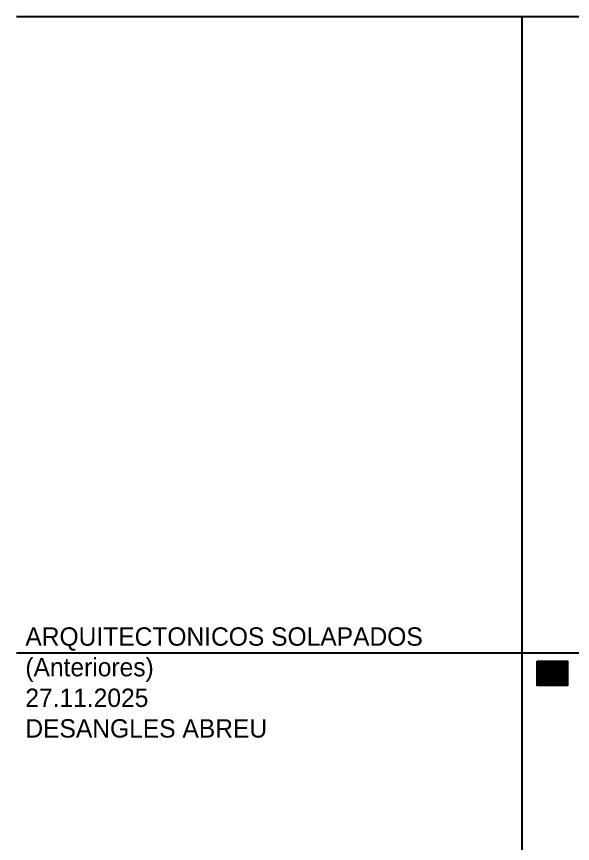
# Model space of a CAD drawing. Header units: metres. Extents: x -232 to 581, y 30 to 789.
# Drawn here: x 23.4 to 83.9, y 699.3 to 789.4 of the extents above; entities that cross this region are included whole.
import ezdxf

# ---------------------------------------------------------------- set-up
doc = ezdxf.new("R2010")
doc.units = ezdxf.units.M
doc.layers.add('_electricos-Leyenda', color=7, linetype='Continuous')
doc.styles.get("Standard").update_dxf_attribs({"font": 'arial.ttf'})

msp = doc.modelspace()

# ---------------------------------------------------------------- hatches: boundary and pattern name
at = {"layer": '_electricos-Leyenda', "true_color": 0x000000}
h = msp.add_hatch(dxfattribs=at)
h.set_pattern_fill('ANSI31', color=18)
h.set_pattern_definition([(45, (49.4419, 665.24477), (-0.08838835, 0.08838835), [])])
h.paths.add_polyline_path([(80.026, 719.165), (83.344, 719.165), (83.344, 716.513), (80.026, 716.513)])

# ---------------------------------------------------------------- linework, layer by layer
at = {"layer": '_electricos-Leyenda'}
for p, q in [((23.375, 789.351), (581.349, 789.351)), ((78.364, 789.351), (78.364, 29.825)), ((23.375, 720.075), (581.349, 720.075))]:
    msp.add_line(p, q, dxfattribs=at)
msp.add_lwpolyline([(80.026, 719.165), (83.344, 719.165), (83.344, 716.513), (80.026, 716.513)], close=True, dxfattribs=at)

# ---------------------------------------------------------------- texts
at = {"insert": (24.335, 722.858), "char_height": 2, "attachment_point": 1}
msp.add_mtext_dynamic_manual_height_columns('{\\fCentury Gothic|b0|i0|c0|p34;ARQUITECTONICOS SOLAPADOS (Anteriores)\\P\\pxql;27.11.2025\\PDESANGLES ABREU}', width=50.19714, gutter_width=1, heights=[0], dxfattribs=at)

doc.saveas('drawing.dxf')
